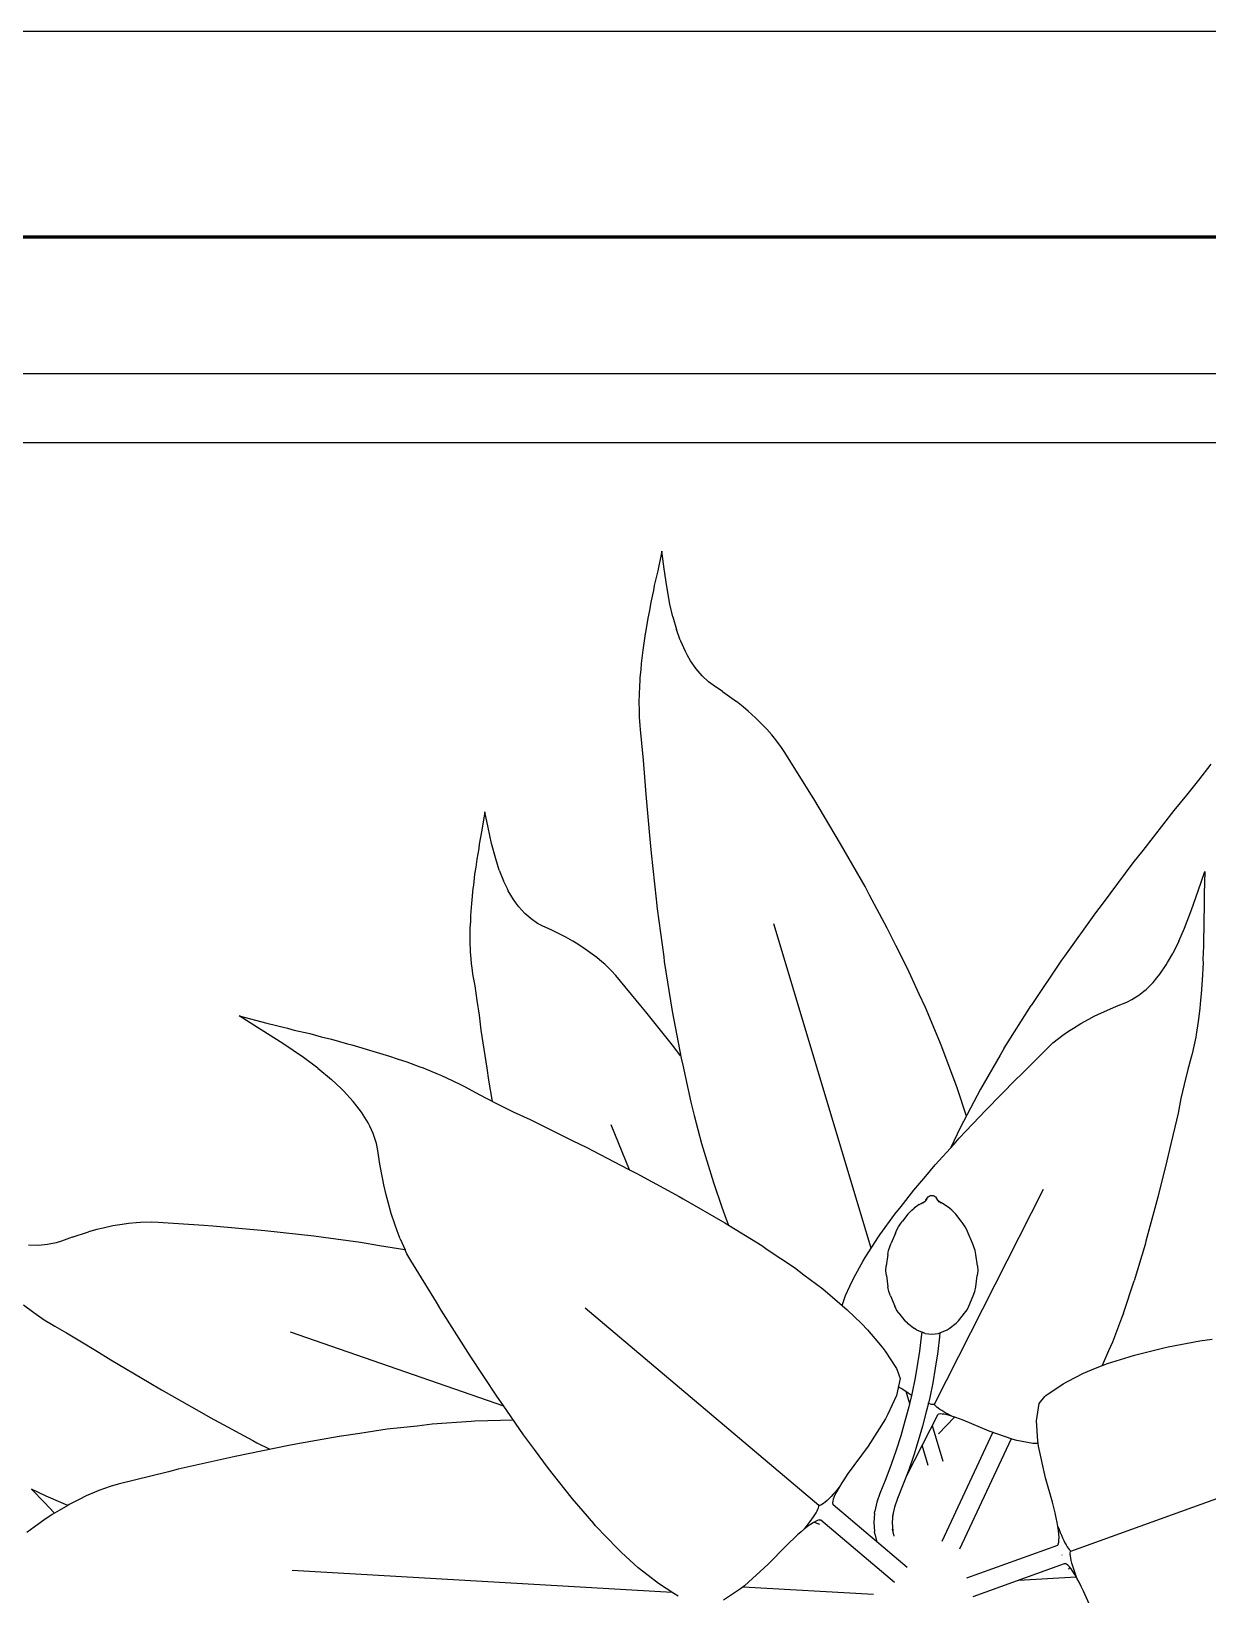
# Model space of a CAD drawing. Header units: metres. Extents: x 244.4 to 340.3, y -4.1 to 64.3.
# Drawn here: x 254.703 to 255.132, y 35.942 to 36.512 of the extents above; entities that cross this region are included whole.
import ezdxf

# ---------------------------------------------------------------- set-up
doc = ezdxf.new("R2010")
doc.units = ezdxf.units.M
doc.layers.add('A-WALL', color=6, linetype='Continuous', lineweight=60)
doc.layers.add('Edges', color=7, linetype='Continuous')

msp = doc.modelspace()

# ---------------------------------------------------------------- linework, layer by layer
at = {"layer": 'A-WALL'}
msp.add_line((251.59767, 36.4373), (257.44767, 36.4373), dxfattribs=at)
at = {"layer": 'Edges'}
for p, q in [((251.59767, 36.5123), (257.44767, 36.5123)), ((255.48345, 36.3873), (253.65837, 36.3873)), ((251.59767, 36.3623), (257.44767, 36.3623)), ((254.93293, 36.32262), (254.93139, 36.31547)), ((254.93375, 36.31618), (254.93293, 36.32262)), ((254.93139, 36.31547), (254.93014, 36.31002)), ((254.93468, 36.30969), (254.93375, 36.31618)), ((254.92984, 36.30824), (254.92888, 36.30402)), ((254.93014, 36.31002), (254.92984, 36.30824)), ((254.93586, 36.3032), (254.93468, 36.30969)), ((254.92838, 36.30096), (254.92777, 36.29818)), ((254.92888, 36.30402), (254.92838, 36.30096)), ((254.93692, 36.29857), (254.93586, 36.3032)), ((254.92777, 36.29818), (254.92706, 36.29369)), ((254.93692, 36.29857), (254.93826, 36.29395)), ((254.92681, 36.29246), (254.92596, 36.28647)), ((254.92706, 36.29369), (254.92681, 36.29246)), ((254.93949, 36.29053), (254.93826, 36.29395)), ((254.93979, 36.28971), (254.93949, 36.29053)), ((254.94149, 36.28595), (254.93979, 36.28971)), ((254.92596, 36.28647), (254.92535, 36.28161)), ((254.94229, 36.28449), (254.94149, 36.28595)), ((254.94337, 36.28259), (254.94229, 36.28449)), ((254.92519, 36.27936), (254.92488, 36.27642)), ((254.92535, 36.28161), (254.92519, 36.27936)), ((254.94542, 36.2796), (254.94337, 36.28259)), ((254.9461, 36.27879), (254.94542, 36.2796)), ((254.94761, 36.27707), (254.9461, 36.27879)), ((254.9247, 36.27237), (254.92462, 36.27138)), ((254.92488, 36.27642), (254.9247, 36.27237)), ((254.94995, 36.2749), (254.94761, 36.27707)), ((254.9516, 36.27366), (254.94995, 36.2749)), ((254.95506, 36.2714), (254.9516, 36.27366)), ((254.92462, 36.27138), (254.92455, 36.26656)), ((254.92455, 36.26656), (254.92459, 36.26556)), ((254.95506, 36.2714), (254.96015, 36.2677)), ((254.96256, 36.26577), (254.96015, 36.2677)), ((254.92459, 36.26556), (254.92466, 36.26196)), ((254.92466, 36.26196), (254.9249, 36.25896)), ((254.96434, 36.26421), (254.96256, 36.26577)), ((254.96707, 36.26178), (254.96434, 36.26421)), ((254.96952, 36.25932), (254.96707, 36.26178)), ((254.9249, 36.25896), (254.92499, 36.25752)), ((254.92499, 36.25752), (254.92553, 36.25256)), ((254.97115, 36.25765), (254.96952, 36.25932)), ((254.97301, 36.25554), (254.97115, 36.25765)), ((254.97395, 36.25437), (254.97301, 36.25554)), ((254.92553, 36.25256), (254.92611, 36.2463)), ((254.97634, 36.25131), (254.97395, 36.25437)), ((254.97783, 36.24911), (254.97634, 36.25131)), ((254.92611, 36.2463), (254.9266, 36.24016)), ((254.98662, 36.23495), (254.97783, 36.24911)), ((255.13313, 36.24491), (255.12868, 36.23909)), ((254.9266, 36.24016), (254.92702, 36.23377)), ((255.12868, 36.23909), (255.12428, 36.23356)), ((254.92702, 36.23377), (254.92855, 36.21753)), ((254.98837, 36.23221), (254.98662, 36.23495)), ((254.99812, 36.21586), (254.98837, 36.23221)), ((255.12428, 36.23356), (255.11966, 36.22796)), ((254.86834, 36.22747), (254.86723, 36.22081)), ((254.86952, 36.22173), (254.86834, 36.22747)), ((255.11966, 36.22796), (255.10836, 36.21335)), ((254.86723, 36.22081), (254.8663, 36.21572)), ((254.8708, 36.21597), (254.86952, 36.22173)), ((254.8663, 36.21572), (254.86611, 36.21408)), ((254.87231, 36.21027), (254.8708, 36.21597)), ((254.92855, 36.21753), (254.92897, 36.21236)), ((255.00703, 36.20021), (254.99812, 36.21586)), ((254.8654, 36.21017), (254.86506, 36.20734)), ((254.86611, 36.21408), (254.8654, 36.21017)), ((254.87359, 36.20624), (254.87231, 36.21027)), ((254.92897, 36.21236), (254.93086, 36.19563)), ((255.10836, 36.21335), (255.10474, 36.20882)), ((254.86461, 36.20477), (254.86415, 36.20066)), ((254.86506, 36.20734), (254.86461, 36.20477)), ((254.87359, 36.20624), (254.87515, 36.20227)), ((255.10474, 36.20882), (255.09351, 36.19374)), ((255.12859, 36.19869), (255.13097, 36.20574)), ((255.13097, 36.20574), (255.13079, 36.19758)), ((254.86396, 36.19953), (254.86344, 36.19406)), ((254.86415, 36.20066), (254.86396, 36.19953)), ((254.87654, 36.19935), (254.87515, 36.20227)), ((254.87688, 36.19866), (254.87654, 36.19935)), ((254.87873, 36.19552), (254.87688, 36.19866)), ((255.00869, 36.19705), (255.00703, 36.20021)), ((255.12616, 36.19175), (255.12859, 36.19869)), ((254.86344, 36.19406), (254.86308, 36.18965)), ((254.87959, 36.19432), (254.87873, 36.19552)), ((254.88074, 36.19277), (254.87959, 36.19432)), ((254.88291, 36.19037), (254.88074, 36.19277)), ((254.93086, 36.19563), (254.93123, 36.19208)), ((255.01515, 36.18506), (255.00869, 36.19705)), ((255.09351, 36.19374), (255.09111, 36.19062)), ((255.13079, 36.19758), (255.13078, 36.19145)), ((254.86304, 36.18763), (254.86288, 36.18499)), ((254.86308, 36.18965), (254.86304, 36.18763)), ((254.88361, 36.18973), (254.88291, 36.19037)), ((254.88518, 36.1884), (254.88361, 36.18973)), ((254.88758, 36.18678), (254.88518, 36.1884)), ((254.88927, 36.18589), (254.88758, 36.18678)), ((254.93123, 36.19208), (254.93359, 36.17452)), ((255.00923, 36.06822), (254.97373, 36.18657)), ((255.09111, 36.19062), (255.07982, 36.17475)), ((255.12356, 36.185), (255.12616, 36.19175)), ((255.13078, 36.19145), (255.13066, 36.18946)), ((255.13066, 36.18946), (255.13069, 36.18482)), ((254.8629, 36.18136), (254.86287, 36.18048)), ((254.86288, 36.18499), (254.8629, 36.18136)), ((254.89276, 36.18433), (254.88927, 36.18589)), ((254.89612, 36.18263), (254.89276, 36.18433)), ((254.89793, 36.18172), (254.89612, 36.18263)), ((254.90038, 36.18034), (254.89793, 36.18172)), ((255.01827, 36.17874), (255.01515, 36.18506)), ((255.12154, 36.18033), (255.12356, 36.185)), ((255.13069, 36.18482), (255.13053, 36.18147)), ((255.13053, 36.18147), (255.13055, 36.17846)), ((254.86287, 36.18048), (254.86303, 36.1762)), ((254.86303, 36.1762), (254.86311, 36.17532)), ((254.86311, 36.17532), (254.86335, 36.17216)), ((254.9022, 36.17919), (254.90038, 36.18034)), ((254.90499, 36.17742), (254.9022, 36.17919)), ((254.9075, 36.17558), (254.90499, 36.17742)), ((254.90916, 36.17434), (254.9075, 36.17558)), ((255.02249, 36.17037), (255.01827, 36.17874)), ((255.11738, 36.17247), (255.11928, 36.17577)), ((255.12154, 36.18033), (255.11928, 36.17577)), ((255.13055, 36.17846), (255.13032, 36.17365)), ((254.86335, 36.17216), (254.86373, 36.16954)), ((254.86373, 36.16954), (254.86388, 36.16829)), ((254.91107, 36.17275), (254.90916, 36.17434)), ((254.91205, 36.17184), (254.91107, 36.17275)), ((254.91451, 36.1695), (254.91205, 36.17184)), ((254.91606, 36.1678), (254.91451, 36.1695)), ((254.93359, 36.17452), (254.9338, 36.17287)), ((254.9338, 36.17287), (254.9367, 36.15471)), ((255.02683, 36.16089), (255.02249, 36.17037)), ((255.07875, 36.17329), (255.06764, 36.1568)), ((255.07982, 36.17475), (255.07875, 36.17329)), ((255.11456, 36.16822), (255.11693, 36.1717)), ((255.11693, 36.1717), (255.11738, 36.17247)), ((255.13033, 36.17236), (255.12998, 36.16608)), ((255.13032, 36.17365), (255.13033, 36.17236)), ((254.86388, 36.16829), (254.86463, 36.16401)), ((254.86463, 36.16401), (254.86547, 36.15861)), ((254.92525, 36.15667), (254.91606, 36.1678)), ((255.10956, 36.16266), (255.1121, 36.16522)), ((255.1121, 36.16522), (255.1135, 36.16689)), ((255.1135, 36.16689), (255.11456, 36.16822)), ((255.12998, 36.16608), (255.12968, 36.1611)), ((254.86547, 36.15861), (254.86621, 36.15332)), ((255.02906, 36.15614), (255.02683, 36.16089)), ((255.09879, 36.15662), (255.10251, 36.15808)), ((255.10251, 36.15808), (255.10434, 36.15896)), ((255.10434, 36.15896), (255.10698, 36.16061)), ((255.10698, 36.16061), (255.10875, 36.16198)), ((255.10875, 36.16198), (255.10956, 36.16266)), ((255.12942, 36.15881), (255.1292, 36.15588)), ((255.12968, 36.1611), (255.12942, 36.15881)), ((254.78677, 36.14799), (254.77876, 36.153)), ((254.77876, 36.153), (254.78879, 36.15039)), ((254.86621, 36.15332), (254.86688, 36.14784)), ((254.92707, 36.15453), (254.92525, 36.15667)), ((254.93726, 36.1417), (254.92707, 36.15453)), ((254.9367, 36.15471), (254.93991, 36.13765)), ((255.03433, 36.14356), (255.02906, 36.15614)), ((255.0578, 36.1412), (255.06764, 36.1568)), ((255.0887, 36.15181), (255.09065, 36.15289)), ((255.09065, 36.15289), (255.09327, 36.15417)), ((255.09327, 36.15417), (255.09519, 36.155)), ((255.09519, 36.155), (255.09879, 36.15662)), ((255.1292, 36.15588), (255.12867, 36.15187)), ((254.79464, 36.14296), (254.78677, 36.14799)), ((254.78879, 36.15039), (254.79637, 36.14859)), ((254.79637, 36.14859), (254.79878, 36.14786)), ((254.79878, 36.14786), (254.80453, 36.14654)), ((254.80453, 36.14654), (254.80862, 36.14536)), ((254.86688, 36.14784), (254.86903, 36.13395)), ((255.07923, 36.14601), (255.08128, 36.14744)), ((255.08128, 36.14744), (255.08304, 36.14853)), ((255.08304, 36.14853), (255.08573, 36.15022)), ((255.08573, 36.15022), (255.0887, 36.15181)), ((255.12858, 36.15091), (255.12787, 36.14627)), ((255.12867, 36.15187), (255.12858, 36.15091)), ((254.80222, 36.13778), (254.79464, 36.14296)), ((254.80862, 36.14536), (254.81235, 36.14451)), ((254.81235, 36.14451), (254.81822, 36.14282)), ((254.81822, 36.14282), (254.81983, 36.14245)), ((254.81983, 36.14245), (254.82749, 36.14019)), ((254.93977, 36.1384), (254.93726, 36.1417)), ((255.03485, 36.14233), (255.03433, 36.14356)), ((255.03983, 36.1291), (255.03485, 36.14233)), ((255.0578, 36.1412), (255.05637, 36.1387)), ((255.06398, 36.13168), (255.07391, 36.14164)), ((255.07391, 36.14164), (255.07557, 36.14315)), ((255.07557, 36.14315), (255.07923, 36.14601)), ((255.12704, 36.14196), (255.12635, 36.1392)), ((255.12766, 36.14531), (255.12704, 36.14196)), ((255.12787, 36.14627), (255.12766, 36.14531)), ((254.80741, 36.13392), (254.80222, 36.13778)), ((254.82749, 36.14019), (254.83356, 36.13836)), ((254.83356, 36.13836), (254.8363, 36.13737)), ((254.8363, 36.13737), (254.83986, 36.13624)), ((254.83986, 36.13624), (254.84467, 36.13442)), ((254.93991, 36.13765), (254.94051, 36.13499)), ((255.05637, 36.1387), (255.04917, 36.12632)), ((255.12605, 36.1379), (255.12484, 36.13348)), ((255.12635, 36.1392), (255.12605, 36.1379)), ((254.80741, 36.13392), (254.81238, 36.1298)), ((254.81591, 36.12648), (254.81238, 36.1298)), ((254.84467, 36.13442), (254.84583, 36.13403)), ((254.84583, 36.13403), (254.85136, 36.13178)), ((254.85136, 36.13178), (254.85247, 36.13125)), ((254.85247, 36.13125), (254.85644, 36.1295)), ((254.85644, 36.1295), (254.85965, 36.12784)), ((254.86903, 36.13395), (254.86965, 36.12955)), ((254.86965, 36.12955), (254.87101, 36.12184)), ((254.94051, 36.13499), (254.94347, 36.12156)), ((255.05119, 36.1187), (255.06205, 36.12984)), ((255.06205, 36.12984), (255.06398, 36.13168)), ((255.12484, 36.13348), (255.12346, 36.12803)), ((254.81673, 36.1257), (254.81591, 36.12648)), ((254.82033, 36.12175), (254.81673, 36.1257)), ((254.85965, 36.12784), (254.86117, 36.1271)), ((254.86117, 36.1271), (254.86627, 36.12431)), ((254.86627, 36.12431), (254.87261, 36.12101)), ((255.0406, 36.12673), (255.03983, 36.1291)), ((255.04399, 36.11643), (255.0406, 36.12673)), ((255.04917, 36.12632), (255.04674, 36.12167)), ((255.12346, 36.12803), (255.12228, 36.12283)), ((254.82167, 36.12005), (254.82033, 36.12175)), ((254.82332, 36.11784), (254.82167, 36.12005)), ((254.87261, 36.12101), (254.87869, 36.11803)), ((254.87869, 36.11803), (254.88489, 36.11517)), ((254.94347, 36.12156), (254.94474, 36.11668)), ((255.04143, 36.10838), (255.05119, 36.1187)), ((255.04674, 36.12167), (255.04172, 36.11212)), ((255.12228, 36.12283), (255.12121, 36.11756)), ((254.82575, 36.11395), (254.82332, 36.11784)), ((254.82635, 36.11275), (254.82575, 36.11395)), ((254.82753, 36.11016), (254.82635, 36.11275)), ((254.88489, 36.11517), (254.90041, 36.10738)), ((254.92111, 36.09683), (254.91447, 36.11325)), ((254.94474, 36.11668), (254.9474, 36.10642)), ((255.12121, 36.11756), (255.11805, 36.10425)), ((254.82879, 36.10641), (254.82753, 36.11016)), ((254.90041, 36.10738), (254.90525, 36.10508)), ((255.04172, 36.11212), (255.03838, 36.10494)), ((255.0396, 36.10627), (255.04143, 36.10838)), ((254.82935, 36.10389), (254.82879, 36.10641)), ((254.83006, 36.09888), (254.82935, 36.10389)), ((254.90525, 36.10508), (254.92064, 36.09707)), ((254.9474, 36.10642), (254.95169, 36.0922)), ((255.03264, 36.09863), (255.0396, 36.10627)), ((255.11805, 36.10425), (255.11717, 36.10013)), ((254.83101, 36.09395), (254.83006, 36.09888)), ((254.92064, 36.09707), (254.92383, 36.09549)), ((254.92383, 36.09549), (254.93927, 36.08706)), ((255.02926, 36.09453), (255.03264, 36.09863)), ((255.11717, 36.10013), (255.11381, 36.08689)), ((254.83148, 36.09133), (254.83101, 36.09395)), ((254.8323, 36.08772), (254.83148, 36.09133)), ((254.95169, 36.0922), (254.95483, 36.08321)), ((255.02481, 36.08941), (255.02926, 36.09453)), ((255.03236, 36.01132), (255.07215, 36.08975)), ((254.83306, 36.085), (254.8323, 36.08772)), ((254.83416, 36.08086), (254.83306, 36.085)), ((254.93927, 36.08706), (254.94069, 36.08632)), ((254.94069, 36.08632), (254.95588, 36.07755)), ((255.0202, 36.08348), (255.02481, 36.08941)), ((255.02684, 36.08421), (255.02495, 36.0828)), ((255.02684, 36.08421), (255.02746, 36.0846)), ((255.02746, 36.0846), (255.02814, 36.08491)), ((255.02808, 36.08469), (255.02859, 36.08512)), ((255.02814, 36.08491), (255.02859, 36.08512)), ((255.02859, 36.08512), (255.02861, 36.08513)), ((255.02861, 36.08513), (255.02865, 36.08517)), ((255.02865, 36.08517), (255.02917, 36.08571)), ((255.02878, 36.08521), (255.02865, 36.08517)), ((255.02878, 36.08521), (255.02867, 36.08507)), ((255.02882, 36.08526), (255.02878, 36.08521)), ((255.02917, 36.08571), (255.02882, 36.08526)), ((255.02905, 36.08542), (255.02882, 36.08526)), ((255.02917, 36.08571), (255.02924, 36.0858)), ((255.02924, 36.0858), (255.02974, 36.08656)), ((255.02963, 36.08629), (255.02924, 36.0858)), ((255.02974, 36.08656), (255.03005, 36.08694)), ((255.03005, 36.08694), (255.03044, 36.08724)), ((255.03044, 36.08724), (255.0309, 36.08742)), ((255.0309, 36.08742), (255.0314, 36.08749)), ((255.0314, 36.08749), (255.03189, 36.08742)), ((255.03189, 36.08742), (255.03235, 36.08724)), ((255.03235, 36.08724), (255.03274, 36.08694)), ((255.03274, 36.08694), (255.03305, 36.08656)), ((255.03355, 36.0858), (255.03305, 36.08656)), ((255.03362, 36.08571), (255.03355, 36.0858)), ((255.03414, 36.08517), (255.03362, 36.08571)), ((255.03397, 36.08526), (255.03362, 36.08571)), ((255.03397, 36.08526), (255.03374, 36.08542)), ((255.03401, 36.08521), (255.03397, 36.08526)), ((255.03412, 36.08507), (255.03401, 36.08521)), ((255.03414, 36.08517), (255.03401, 36.08521)), ((255.03418, 36.08513), (255.03414, 36.08517)), ((255.0342, 36.08512), (255.03418, 36.08513)), ((255.03465, 36.08491), (255.0342, 36.08512)), ((255.03471, 36.08469), (255.0342, 36.08512)), ((255.03533, 36.0846), (255.03465, 36.08491)), ((255.03595, 36.08421), (255.03533, 36.0846)), ((255.03784, 36.0828), (255.03595, 36.08421)), ((255.11318, 36.08416), (255.10952, 36.0708)), ((255.11381, 36.08689), (255.11318, 36.08416)), ((254.83546, 36.07705), (254.83416, 36.08086)), ((254.95483, 36.08321), (254.95636, 36.07889)), ((254.95636, 36.07889), (254.95725, 36.0767)), ((255.01248, 36.07313), (255.01792, 36.08069)), ((255.01792, 36.08069), (255.0202, 36.08348)), ((255.01994, 36.07713), (255.02071, 36.07816)), ((255.02267, 36.08065), (255.02071, 36.07816)), ((255.02267, 36.08065), (255.02337, 36.08144)), ((255.02337, 36.08144), (255.02413, 36.08215)), ((255.02413, 36.08215), (255.02495, 36.0828)), ((255.03867, 36.08215), (255.03784, 36.0828)), ((255.03942, 36.08144), (255.03867, 36.08215)), ((255.04012, 36.08065), (255.03942, 36.08144)), ((255.04208, 36.07816), (255.04012, 36.08065)), ((255.04285, 36.07713), (255.04208, 36.07816)), ((254.71779, 36.07229), (254.72378, 36.07424)), ((254.72675, 36.07506), (254.72378, 36.07424)), ((254.72906, 36.07559), (254.72675, 36.07506)), ((254.73263, 36.07638), (254.72906, 36.07559)), ((254.73606, 36.07692), (254.73263, 36.07638)), ((254.73837, 36.07726), (254.73606, 36.07692)), ((254.74116, 36.07753), (254.73837, 36.07726)), ((254.74267, 36.0776), (254.74116, 36.07753)), ((254.74655, 36.07775), (254.74267, 36.0776)), ((254.7492, 36.07767), (254.74655, 36.07775)), ((254.76583, 36.07648), (254.7492, 36.07767)), ((254.76908, 36.0763), (254.76583, 36.07648)), ((254.78804, 36.07461), (254.76908, 36.0763)), ((254.80593, 36.07264), (254.78804, 36.07461)), ((254.80946, 36.07214), (254.80593, 36.07264)), ((254.8363, 36.07454), (254.83546, 36.07705)), ((254.83746, 36.07161), (254.8363, 36.07454)), ((254.95588, 36.07755), (254.96934, 36.06921)), ((255.00702, 36.06482), (255.01197, 36.07244)), ((255.01197, 36.07244), (255.01248, 36.07313)), ((255.01809, 36.07374), (255.01656, 36.07013)), ((255.01809, 36.07374), (255.01863, 36.07492)), ((255.01863, 36.07492), (255.01924, 36.07605)), ((255.01924, 36.07605), (255.01994, 36.07713)), ((255.04355, 36.07605), (255.04285, 36.07713)), ((255.04416, 36.07492), (255.04355, 36.07605)), ((255.0447, 36.07374), (255.04416, 36.07492)), ((255.04623, 36.07013), (255.0447, 36.07374)), ((254.7055, 36.06929), (254.70187, 36.06938)), ((254.70655, 36.06936), (254.7055, 36.06929)), ((254.70883, 36.06958), (254.70655, 36.06936)), ((254.71196, 36.0702), (254.70883, 36.06958)), ((254.71394, 36.07081), (254.71196, 36.0702)), ((254.71779, 36.07229), (254.71394, 36.07081)), ((254.82297, 36.07034), (254.80946, 36.07214)), ((254.82992, 36.06915), (254.82297, 36.07034)), ((254.83917, 36.06767), (254.82992, 36.06915)), ((254.83746, 36.07161), (254.83927, 36.06765)), ((254.83927, 36.06765), (254.83917, 36.06767)), ((254.83992, 36.06624), (254.83927, 36.06765)), ((254.96934, 36.06921), (254.97138, 36.0678)), ((254.97138, 36.0678), (254.98124, 36.06116)), ((255.01531, 36.066), (255.01563, 36.0674)), ((255.01563, 36.0674), (255.01605, 36.06878)), ((255.01605, 36.06878), (255.01656, 36.07013)), ((255.04674, 36.06878), (255.04623, 36.07013)), ((255.04716, 36.0674), (255.04674, 36.06878)), ((255.04748, 36.066), (255.04716, 36.0674)), ((255.10921, 36.06957), (255.10524, 36.05634)), ((255.10952, 36.0708), (255.10921, 36.06957)), ((254.84131, 36.06375), (254.83992, 36.06624)), ((254.85071, 36.04857), (254.84131, 36.06375)), ((254.98124, 36.06116), (254.98471, 36.05854)), ((255.00303, 36.05772), (255.00624, 36.06342)), ((255.00624, 36.06342), (255.00702, 36.06482)), ((255.01466, 36.06004), (255.01474, 36.0618)), ((255.01531, 36.066), (255.01474, 36.0618)), ((255.04805, 36.0618), (255.04748, 36.066)), ((255.04805, 36.0618), (255.04813, 36.06004)), ((254.98471, 36.05854), (254.99163, 36.05337)), ((255.00149, 36.0544), (255.00303, 36.05772)), ((255.01481, 36.05828), (255.01466, 36.06004)), ((255.01481, 36.05828), (255.01537, 36.0541)), ((255.04742, 36.0541), (255.04798, 36.05828)), ((255.04813, 36.06004), (255.04798, 36.05828)), ((255.10129, 36.04452), (255.10524, 36.05634)), ((254.99163, 36.05337), (254.99866, 36.04739)), ((254.99866, 36.04739), (254.99995, 36.05104)), ((254.99995, 36.05104), (255.00149, 36.0544)), ((255.01572, 36.05243), (255.01537, 36.0541)), ((255.01628, 36.05082), (255.01572, 36.05243)), ((255.01628, 36.05082), (255.01785, 36.04715)), ((255.04495, 36.04715), (255.04651, 36.05082)), ((255.04651, 36.05082), (255.04707, 36.05243)), ((255.04707, 36.05243), (255.04742, 36.0541)), ((254.69997, 36.04762), (254.70383, 36.04473)), ((254.70383, 36.04473), (254.70466, 36.04418)), ((254.70466, 36.04418), (254.70762, 36.04213)), ((254.85242, 36.04564), (254.85071, 36.04857)), ((254.86302, 36.02897), (254.85242, 36.04564)), ((254.99023, 35.97432), (254.90492, 36.04641)), ((254.99866, 36.04739), (255.00052, 36.04581)), ((255.00052, 36.04581), (255.00569, 36.04073)), ((255.01853, 36.04579), (255.01785, 36.04715)), ((255.01941, 36.04454), (255.01853, 36.04579)), ((255.01941, 36.04454), (255.02161, 36.04175)), ((255.04118, 36.04175), (255.04338, 36.04454)), ((255.04338, 36.04454), (255.04426, 36.04579)), ((255.04426, 36.04579), (255.04495, 36.04715)), ((255.10129, 36.04452), (255.10058, 36.04271)), ((254.70762, 36.04213), (254.71019, 36.04056)), ((254.71019, 36.04056), (254.71141, 36.03979)), ((254.71141, 36.03979), (254.71573, 36.03732)), ((255.00569, 36.04073), (255.00796, 36.03845)), ((255.00796, 36.03845), (255.01325, 36.03218)), ((255.02248, 36.04087), (255.02161, 36.04175)), ((255.02248, 36.04087), (255.02509, 36.03891)), ((255.02581, 36.03842), (255.02509, 36.03891)), ((255.02581, 36.03842), (255.0285, 36.03733)), ((255.03437, 36.03736), (255.03698, 36.03842)), ((255.03698, 36.03842), (255.0377, 36.03891)), ((255.0377, 36.03891), (255.04031, 36.04087)), ((255.04031, 36.04087), (255.04118, 36.04175)), ((255.10058, 36.04271), (255.09728, 36.03394)), ((254.71573, 36.03732), (254.72115, 36.03412)), ((254.72115, 36.03412), (254.72641, 36.03092)), ((254.87531, 36.01056), (254.79746, 36.03767)), ((255.02756, 36.03591), (255.02691, 36.03063)), ((255.02772, 36.03764), (255.02756, 36.03591)), ((255.02774, 36.03784), (255.02772, 36.03764)), ((255.02893, 36.03718), (255.0285, 36.03733)), ((255.02893, 36.03718), (255.0314, 36.03687)), ((255.0314, 36.03687), (255.03386, 36.03718)), ((255.03423, 36.03585), (255.03358, 36.03055)), ((255.03386, 36.03718), (255.03429, 36.03733)), ((255.03437, 36.03736), (255.03423, 36.03585)), ((255.03429, 36.03733), (255.03437, 36.03736)), ((255.09728, 36.03394), (255.09589, 36.03081)), ((255.11758, 36.0322), (255.12919, 36.03444)), ((255.12919, 36.03444), (255.13373, 36.03505)), ((254.72641, 36.03092), (254.73183, 36.02751)), ((254.73183, 36.02751), (254.74589, 36.01922)), ((254.87292, 36.01389), (254.86302, 36.02897)), ((255.01325, 36.03218), (255.01433, 36.03072)), ((255.01433, 36.03072), (255.0185, 36.02431)), ((255.02691, 36.03063), (255.02623, 36.02619)), ((255.03346, 36.02971), (255.03267, 36.02442)), ((255.03358, 36.03055), (255.03346, 36.02971)), ((255.09589, 36.03081), (255.09356, 36.02545)), ((255.09543, 36.02619), (255.10336, 36.02866)), ((255.10336, 36.02866), (255.10529, 36.02927)), ((255.10529, 36.02927), (255.1165, 36.03201)), ((255.1165, 36.03201), (255.11758, 36.0322)), ((255.0185, 36.02431), (255.01873, 36.0238)), ((255.01873, 36.0238), (255.0198, 36.0207)), ((255.02623, 36.02619), (255.02529, 36.02091)), ((255.03267, 36.02442), (255.03172, 36.01913)), ((255.08085, 36.01966), (255.08676, 36.0227)), ((255.08676, 36.0227), (255.09111, 36.02447)), ((255.09111, 36.02447), (255.09543, 36.02619)), ((254.74589, 36.01922), (254.75032, 36.01654)), ((254.75032, 36.01654), (254.76499, 36.00826)), ((255.0198, 36.0207), (255.01846, 36.01445)), ((255.02026, 36.01703), (255.01916, 36.0177)), ((255.02154, 36.0162), (255.02026, 36.01703)), ((255.02275, 36.0154), (255.02154, 36.0162)), ((255.02332, 36.01152), (255.022, 36.0159)), ((255.02385, 36.01462), (255.02275, 36.0154)), ((255.0242, 36.01563), (255.02296, 36.01036)), ((255.02529, 36.02091), (255.0242, 36.01563)), ((255.03172, 36.01913), (255.03063, 36.01383)), ((255.07303, 36.01451), (255.07927, 36.0188)), ((255.07927, 36.0188), (255.08085, 36.01966)), ((254.875, 36.01101), (254.87292, 36.01389)), ((254.88241, 36.00018), (254.875, 36.01101)), ((255.01846, 36.01445), (255.01541, 36.00764)), ((255.02296, 36.01036), (255.02158, 36.00509)), ((255.02395, 36.01455), (255.02385, 36.01462)), ((255.02402, 36.0145), (255.02395, 36.01455)), ((255.02427, 36.01431), (255.02414, 36.01441)), ((255.03015, 36.01167), (255.02939, 36.00855)), ((255.02999, 36.01172), (255.03015, 36.01167)), ((255.03063, 36.01383), (255.03015, 36.01167)), ((255.03015, 36.01167), (255.03074, 36.01151)), ((255.03074, 36.01151), (255.03126, 36.01139)), ((255.03126, 36.01139), (255.03171, 36.01132)), ((255.03171, 36.01132), (255.03207, 36.0113)), ((255.03207, 36.0113), (255.03236, 36.01132)), ((255.03241, 36.01112), (255.03236, 36.01132)), ((255.03258, 36.01086), (255.03241, 36.01112)), ((255.03286, 36.01056), (255.03258, 36.01086)), ((255.03326, 36.01021), (255.03286, 36.01056)), ((255.03376, 36.00982), (255.03326, 36.01021)), ((255.03434, 36.00941), (255.03376, 36.00982)), ((255.06963, 36.00525), (255.07056, 36.01158)), ((255.07056, 36.01158), (255.07264, 36.01411)), ((255.07264, 36.01411), (255.07303, 36.01451)), ((254.76499, 36.00826), (254.76808, 36.00647)), ((254.76808, 36.00647), (254.78368, 35.99809)), ((254.84913, 36.00401), (254.84369, 36.00335)), ((254.86331, 36.00501), (254.84913, 36.00401)), ((254.86467, 36.00512), (254.86331, 36.00501)), ((254.87877, 36.00551), (254.86467, 36.00512)), ((255.01455, 36.006), (255.00819, 35.99607)), ((255.01541, 36.00764), (255.01455, 36.006)), ((255.02158, 36.00509), (255.02005, 35.99982)), ((255.02232, 35.98537), (255.03355, 36.00745)), ((255.02939, 36.00855), (255.028, 36.00326)), ((255.02974, 36.00957), (255.02976, 36.00953)), ((255.03355, 36.00745), (255.03363, 36.00753)), ((255.034, 36.00771), (255.03363, 36.00753)), ((255.03972, 36.00662), (255.03383, 36.0005)), ((255.0345, 36.00777), (255.034, 36.00771)), ((255.03501, 36.00898), (255.03434, 36.00941)), ((255.03515, 36.00775), (255.0345, 36.00777)), ((255.03574, 36.00854), (255.03501, 36.00898)), ((255.03593, 36.00765), (255.03515, 36.00775)), ((255.03652, 36.0081), (255.03574, 36.00854)), ((255.03683, 36.00747), (255.03593, 36.00765)), ((255.03733, 36.00767), (255.03652, 36.0081)), ((255.03785, 36.00721), (255.03683, 36.00747)), ((255.03816, 36.00726), (255.03733, 36.00767)), ((255.03898, 36.00687), (255.03785, 36.00721)), ((255.03898, 36.00687), (255.03816, 36.00726)), ((255.0402, 36.00646), (255.03898, 36.00687)), ((255.04151, 36.00599), (255.0402, 36.00646)), ((255.04289, 36.00545), (255.04151, 36.00599)), ((255.05228, 36.00151), (255.04289, 36.00545)), ((255.07012, 35.99781), (255.06963, 36.00525)), ((254.81522, 35.99959), (254.80066, 35.99694)), ((254.82278, 36.00064), (254.81522, 35.99959)), ((254.83266, 36.00216), (254.82278, 36.00064)), ((254.84369, 36.00335), (254.83266, 36.00216)), ((254.88648, 35.9948), (254.88241, 36.00018)), ((255.02005, 35.99982), (255.01838, 35.99456)), ((255.028, 36.00326), (255.02647, 35.99798)), ((255.03156, 36.00354), (255.03544, 35.99058)), ((255.03513, 35.96137), (255.0536, 36.00104)), ((255.06034, 35.99867), (255.04155, 35.95838)), ((255.06104, 35.99843), (255.05228, 36.00151)), ((255.06245, 35.99807), (255.06104, 35.99843)), ((254.79678, 35.9963), (254.7773, 35.99229)), ((254.78368, 35.99809), (254.78514, 35.99729)), ((254.78514, 35.99729), (254.78991, 35.99488)), ((254.80066, 35.99694), (254.79678, 35.9963)), ((254.89152, 35.98781), (254.88648, 35.9948)), ((255.00819, 35.99607), (255.00057, 35.98562)), ((255.01838, 35.99456), (255.01655, 35.9893)), ((255.02479, 35.9927), (255.02296, 35.98742)), ((255.02647, 35.99798), (255.02479, 35.9927)), ((255.03009, 35.98898), (255.02788, 35.99632)), ((255.06822, 35.99696), (255.06245, 35.99807)), ((255.07022, 35.997), (255.06822, 35.99696)), ((255.07022, 35.997), (255.07012, 35.99781)), ((255.07035, 35.99597), (255.07022, 35.997)), ((255.07286, 35.98445), (255.07035, 35.99597)), ((255.08211, 35.95776), (255.1872, 35.9956)), ((254.75648, 35.98758), (254.75295, 35.98665)), ((254.7773, 35.99229), (254.75648, 35.98758)), ((254.89749, 35.98038), (254.89152, 35.98781)), ((255.01655, 35.9893), (255.01458, 35.98404)), ((255.02296, 35.98742), (255.02099, 35.98215)), ((254.73164, 35.98134), (254.72746, 35.97978)), ((254.73454, 35.98218), (254.73164, 35.98134)), ((254.75295, 35.98665), (254.73454, 35.98218)), ((254.99767, 35.9812), (254.99693, 35.97991)), ((254.99767, 35.9812), (254.99695, 35.9803)), ((254.99853, 35.9826), (254.99767, 35.9812)), ((254.9995, 35.98407), (254.99853, 35.9826)), ((255.00057, 35.98562), (254.9995, 35.98407)), ((255.01458, 35.98404), (255.01246, 35.97878)), ((255.02099, 35.98215), (255.01887, 35.9769)), ((255.07537, 35.97553), (255.07286, 35.98445)), ((254.70831, 35.97782), (254.703, 35.9803)), ((254.703, 35.9803), (254.70769, 35.97543)), ((254.70769, 35.97543), (254.71122, 35.97166)), ((254.7137, 35.97541), (254.70831, 35.97782)), ((254.7162, 35.97442), (254.7137, 35.97541)), ((254.72039, 35.97661), (254.71673, 35.97473)), ((254.72283, 35.97784), (254.72039, 35.97661)), ((254.72583, 35.97916), (254.72283, 35.97784)), ((254.72746, 35.97978), (254.72583, 35.97916)), ((254.90029, 35.97674), (254.89749, 35.98038)), ((254.90804, 35.96781), (254.90029, 35.97674)), ((254.99249, 35.97561), (254.99187, 35.97511)), ((254.99318, 35.97621), (254.99249, 35.97561)), ((254.9939, 35.97691), (254.99318, 35.97621)), ((254.99466, 35.97769), (254.9939, 35.97691)), ((254.99543, 35.97852), (254.99466, 35.97769)), ((254.99525, 35.97593), (254.99518, 35.97529)), ((254.99546, 35.97672), (254.99525, 35.97593)), ((254.9962, 35.9794), (254.99543, 35.97852)), ((254.99582, 35.97765), (254.99546, 35.97672)), ((254.99631, 35.97872), (254.99582, 35.97765)), ((254.99695, 35.9803), (254.9962, 35.9794)), ((254.99693, 35.97991), (254.99631, 35.97872)), ((255.01134, 35.97553), (255.01065, 35.97226)), ((255.01246, 35.97878), (255.01134, 35.97553)), ((255.01887, 35.9769), (255.01776, 35.9737)), ((255.0759, 35.97358), (255.07537, 35.97553)), ((254.71054, 35.97105), (254.70743, 35.969)), ((254.71299, 35.9725), (254.71054, 35.97105)), ((254.71122, 35.97166), (254.71135, 35.97153)), ((254.7162, 35.97442), (254.71299, 35.9725)), ((254.71673, 35.97473), (254.7162, 35.97442)), ((254.98763, 35.96934), (254.9882, 35.97017)), ((254.9882, 35.97017), (254.98871, 35.97096)), ((254.98871, 35.97096), (254.98916, 35.9717)), ((254.98916, 35.9717), (254.98953, 35.97237)), ((254.98953, 35.97237), (254.98983, 35.97298)), ((254.98983, 35.97298), (254.99005, 35.97351)), ((254.99005, 35.97351), (254.99018, 35.97396)), ((254.99018, 35.97396), (254.99023, 35.97432)), ((254.9905, 35.97432), (254.99023, 35.97432)), ((254.99086, 35.97446), (254.9905, 35.97432)), ((254.99133, 35.97472), (254.99086, 35.97446)), ((254.99187, 35.97511), (254.99133, 35.97472)), ((254.99518, 35.97529), (254.99529, 35.97478)), ((254.99536, 35.97465), (254.99529, 35.97478)), ((255.02242, 35.95175), (254.99536, 35.97465)), ((255.01054, 35.97142), (255.0103, 35.96814)), ((255.01054, 35.97142), (255.01065, 35.97226)), ((255.01721, 35.97134), (255.01698, 35.96814)), ((255.01776, 35.9737), (255.01709, 35.9705)), ((255.07637, 35.97169), (255.0759, 35.97358)), ((255.07678, 35.9699), (255.07637, 35.97169)), ((255.07713, 35.96822), (255.07678, 35.9699)), ((254.70528, 35.96742), (254.70122, 35.9645)), ((254.70743, 35.969), (254.70528, 35.96742)), ((254.90874, 35.96697), (254.90804, 35.96781)), ((254.91672, 35.95863), (254.90874, 35.96697)), ((254.98368, 35.96477), (254.98239, 35.96363)), ((254.9849, 35.9658), (254.98368, 35.96477)), ((254.98604, 35.96669), (254.9849, 35.9658)), ((254.9849, 35.9658), (254.98563, 35.96669)), ((254.98563, 35.96669), (254.98634, 35.96759)), ((254.9871, 35.96746), (254.98604, 35.96669)), ((254.98634, 35.96759), (254.98701, 35.96847)), ((254.98701, 35.96847), (254.98763, 35.96934)), ((254.98807, 35.96809), (254.9871, 35.96746)), ((254.98894, 35.96857), (254.98807, 35.96809)), ((254.99056, 35.96746), (254.98834, 35.96824)), ((254.9897, 35.96891), (254.98894, 35.96857)), ((254.99034, 35.9691), (254.9897, 35.96891)), ((254.99034, 35.9691), (254.99043, 35.9691)), ((254.99043, 35.9691), (254.99087, 35.96913)), ((254.99087, 35.96913), (255.01784, 35.94634)), ((255.0103, 35.96814), (255.01052, 35.96487)), ((255.01063, 35.96403), (255.01052, 35.96487)), ((255.01063, 35.96403), (255.01116, 35.96142)), ((255.01698, 35.96814), (255.01719, 35.96494)), ((255.0176, 35.96319), (255.01707, 35.96578)), ((255.0774, 35.96664), (255.07713, 35.96822)), ((255.07761, 35.9652), (255.0774, 35.96664)), ((255.0774, 35.96664), (255.07781, 35.96556)), ((255.07774, 35.9639), (255.07761, 35.9652)), ((255.07781, 35.96556), (255.07823, 35.9645)), ((255.07823, 35.9645), (255.07867, 35.96348)), ((254.91821, 35.95727), (254.91672, 35.95863)), ((254.97822, 35.95959), (254.97175, 35.95296)), ((254.97965, 35.96103), (254.97822, 35.95959)), ((254.98104, 35.96238), (254.97965, 35.96103)), ((254.98239, 35.96363), (254.98104, 35.96238)), ((255.0773, 35.9598), (255.04408, 35.94784)), ((255.0775, 35.9602), (255.0773, 35.9598)), ((255.07754, 35.96028), (255.0775, 35.9602)), ((255.07754, 35.96028), (255.0777, 35.96093)), ((255.0777, 35.96093), (255.07779, 35.96176)), ((255.0778, 35.96275), (255.07774, 35.9639)), ((255.07779, 35.96176), (255.0778, 35.96275)), ((255.07867, 35.96348), (255.0791, 35.96251)), ((255.0791, 35.96251), (255.07954, 35.9616)), ((255.07954, 35.9616), (255.07996, 35.96076)), ((255.07996, 35.96076), (255.08038, 35.96)), ((255.08038, 35.96), (255.08078, 35.95934)), ((255.08078, 35.95934), (255.08116, 35.95878)), ((255.08116, 35.95878), (255.08151, 35.95833)), ((255.08151, 35.95833), (255.08183, 35.95799)), ((254.92432, 35.95163), (254.91821, 35.95727)), ((254.97175, 35.95296), (254.96302, 35.94502)), ((255.04648, 35.94117), (255.07984, 35.95315)), ((255.07887, 35.95631), (255.0789, 35.95633)), ((255.07984, 35.95315), (255.07999, 35.95315)), ((255.08049, 35.95299), (255.07999, 35.95315)), ((255.08101, 35.95261), (255.08049, 35.95299)), ((255.08158, 35.95203), (255.08101, 35.95261)), ((255.08183, 35.95799), (255.08211, 35.95776)), ((255.08192, 35.95715), (255.08199, 35.95753)), ((255.08192, 35.95662), (255.08192, 35.95715)), ((255.08198, 35.95595), (255.08192, 35.95662)), ((255.0821, 35.95516), (255.08198, 35.95595)), ((255.08199, 35.95753), (255.08211, 35.95776)), ((255.08229, 35.95427), (255.0821, 35.95516)), ((255.08253, 35.95329), (255.08229, 35.95427)), ((255.08282, 35.95224), (255.08253, 35.95329)), ((254.93666, 35.94266), (254.79799, 35.95066)), ((254.92797, 35.94876), (254.92432, 35.95163)), ((254.93167, 35.94587), (254.92797, 35.94876)), ((255.06315, 35.94716), (255.08409, 35.94834)), ((255.08191, 35.95162), (255.08128, 35.95119)), ((255.08221, 35.95126), (255.08158, 35.95203)), ((255.08289, 35.9503), (255.08221, 35.95126)), ((255.08316, 35.95116), (255.08282, 35.95224)), ((255.08361, 35.94917), (255.08289, 35.9503)), ((255.08353, 35.95005), (255.08316, 35.95116)), ((255.08393, 35.94895), (255.08353, 35.95005)), ((255.08436, 35.94788), (255.08361, 35.94917)), ((255.08436, 35.94788), (255.08393, 35.94895)), ((255.08514, 35.94644), (255.08436, 35.94788)), ((254.93727, 35.94227), (254.93167, 35.94587)), ((254.9388, 35.94134), (254.93727, 35.94227)), ((254.96155, 35.9439), (254.95535, 35.93976)), ((254.96302, 35.94502), (254.96155, 35.9439)), ((254.96262, 35.94472), (255.01011, 35.94198)), ((255.08593, 35.94486), (255.08514, 35.94644)), ((255.08674, 35.94316), (255.08593, 35.94486)), ((255.09193, 35.93145), (255.08674, 35.94316))]:
    msp.add_line(p, q, dxfattribs=at)

doc.saveas('drawing.dxf')
